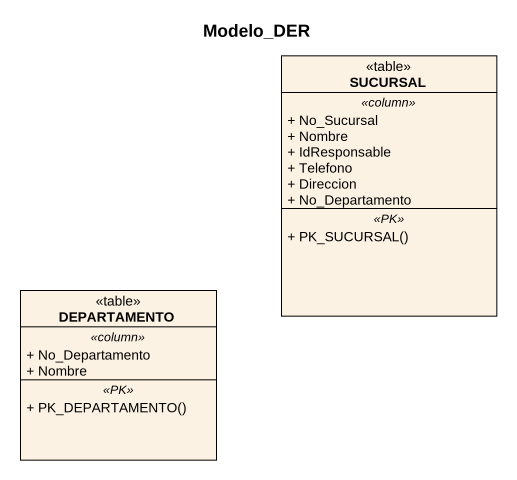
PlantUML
@startuml
title Modelo_DER
hide circle
hide empty members
skinparam classAttributeIconSize 0
class SUCURSAL <<table>> {
  .. <<column>> ..
  + No_Sucursal
  + Nombre
  + IdResponsable
  + Telefono
  + Direccion
  + No_Departamento
  .. <<PK>> ..
  + PK_SUCURSAL()
}
class DEPARTAMENTO <<table>> {
  .. <<column>> ..
  + No_Departamento
  + Nombre
  .. <<PK>> ..
  + PK_DEPARTAMENTO()
}
@enduml
